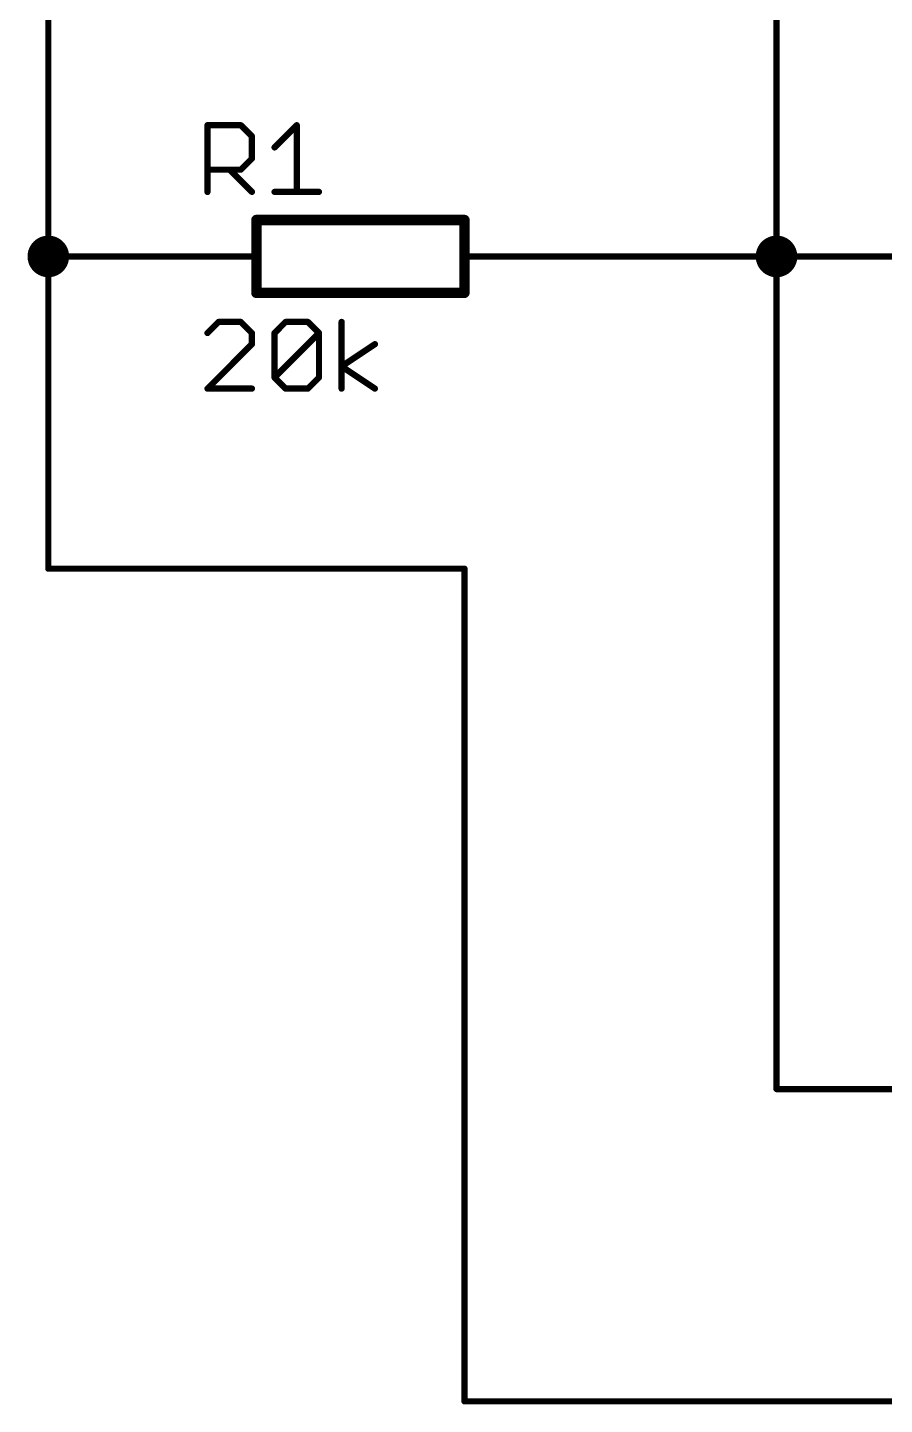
# Model space of a CAD drawing. Extents: x -44 to 217, y -56 to 126.
# Drawn here: x -13.21 to 7.72, y 60.88 to 94.49 of the extents above; entities that cross this region are included whole.
import ezdxf

# ---------------------------------------------------------------- set-up
doc = ezdxf.new("R2010")
doc.units = 0
for name, color, linetype in [('91', 94, 'CONTINUOUS'), ('94', 14, 'CONTINUOUS'), ('95', 251, 'CONTINUOUS'), ('96', 251, 'CONTINUOUS')]:
    doc.layers.add(name, color=color, linetype=linetype)

msp = doc.modelspace()

# ---------------------------------------------------------------- linework, layer by layer
at = {"layer": '91', "const_width": 0.1524}
for points in [[(-12.7, 88.9), (-12.7, 116.84)], [(5.08, 88.9), (5.08, 106.68)], [(-10.16, 88.9), (-12.7, 88.9)], [(-12.7, 81.28), (-12.7, 88.9)], [(0, 88.9), (5.08, 88.9)], [(5.08, 88.9), (10.16, 88.9)], [(5.08, 68.58), (5.08, 88.9)], [(-2.54, 81.28), (-12.7, 81.28)], [(-2.54, 60.96), (-2.54, 81.28)], [(35.56, 68.58), (5.08, 68.58)], [(22.86, 60.96), (-2.54, 60.96)]]:
    msp.add_lwpolyline(points, dxfattribs=at)
at = {"layer": '91'}
for points, const_width in [([(-12.7, 88.646, 1), (-12.7, 89.154, 1), (-12.7, 88.646)], 0.508), ([(5.08, 88.646, 1), (5.08, 89.154, 1), (5.08, 88.646)], 0.508), ([(-12.7, 88.9381, 1), (-12.7, 88.8619)], 0.0762), ([(-12.6619, 88.9, 1), (-12.7381, 88.9)], 0.0762), ([(-12.7381, 88.9, 1), (-12.6619, 88.9)], 0.0762), ([(-10.16, 88.8619, 1), (-10.16, 88.9381)], 0.0762), ([(0, 88.9381, 1), (0, 88.8619)], 0.0762), ([(5.08, 88.9381, 1), (5.08, 88.8619)], 0.0762), ([(5.1181, 88.9, 1), (5.0419, 88.9)], 0.0762), ([(5.0419, 88.9, 1), (5.1181, 88.9)], 0.0762), ([(5.08, 88.8619, 1), (5.08, 88.9381)], 0.0762), ([(-12.7, 81.3181, 1), (-12.7, 81.2419)], 0.0762), ([(-12.7381, 81.28, 1), (-12.6619, 81.28)], 0.0762), ([(-2.5019, 81.28, 1), (-2.5781, 81.28)], 0.0762), ([(-2.54, 81.2419, 1), (-2.54, 81.3181)], 0.0762), ([(5.08, 68.6181, 1), (5.08, 68.5419)], 0.0762), ([(5.0419, 68.58, 1), (5.1181, 68.58)], 0.0762), ([(-2.54, 60.9981, 1), (-2.54, 60.9219)], 0.0762), ([(-2.5781, 60.96, 1), (-2.5019, 60.96)], 0.0762)]:
    msp.add_lwpolyline(points, format="xyb", dxfattribs=dict(at, const_width=const_width))
at = {"layer": '94'}
for points, const_width in [([(-2.54, 89.789), (-7.62, 89.789)], 0.254), ([(-7.62, 88.011), (-7.62, 89.789)], 0.254), ([(-2.54, 88.011), (-2.54, 89.789)], 0.254), ([(-10.16, 88.9), (-7.62, 88.9)], 0.1524), ([(0, 88.9), (-2.54, 88.9)], 0.1524), ([(-7.62, 88.011), (-2.54, 88.011)], 0.254)]:
    msp.add_lwpolyline(points, dxfattribs=dict(at, const_width=const_width))
for points, const_width in [([(-7.62, 89.8525, 1), (-7.62, 89.7255)], 0.127), ([(-7.5565, 89.789, 1), (-7.6835, 89.789)], 0.127), ([(-2.4765, 89.789, 1), (-2.6035, 89.789)], 0.127), ([(-2.54, 89.7255, 1), (-2.54, 89.8525)], 0.127), ([(-10.16, 88.9381, 1), (-10.16, 88.8619)], 0.0762), ([(-7.62, 88.8619, 1), (-7.62, 88.9381)], 0.0762), ([(-2.54, 88.9381, 1), (-2.54, 88.8619)], 0.0762), ([(0, 88.8619, 1), (0, 88.9381)], 0.0762), ([(-7.62, 88.0745, 1), (-7.62, 87.9475)], 0.127), ([(-7.6835, 88.011, 1), (-7.5565, 88.011)], 0.127), ([(-2.6035, 88.011, 1), (-2.4765, 88.011)], 0.127), ([(-2.54, 87.9475, 1), (-2.54, 88.0745)], 0.127)]:
    msp.add_lwpolyline(points, format="xyb", dxfattribs=dict(at, const_width=const_width))
at = {"layer": '95', "const_width": 0.1524}
for points in [[(-8.8138, 90.4748), (-8.8138, 92.1018)], [(-8.8138, 92.1018), (-8.0003, 92.1018)], [(-8.0003, 92.1018), (-7.7291, 91.8306)], [(-7.1766, 91.5595), (-6.6343, 92.1018)], [(-6.6343, 92.1018), (-6.6343, 90.4748)], [(-7.7291, 91.8306), (-7.7291, 91.2883)], [(-8.0003, 91.0171), (-8.8138, 91.0171)], [(-8.2715, 91.0171), (-7.7291, 90.4748)], [(-7.7291, 91.2883), (-8.0003, 91.0171)], [(-7.1766, 90.4748), (-6.092, 90.4748)]]:
    msp.add_lwpolyline(points, dxfattribs=at)
at = {"layer": '95', "const_width": 0.0762}
for points in [[(-8.7757, 92.1018, 1), (-8.8519, 92.1018)], [(-8.8138, 92.1399, 1), (-8.8138, 92.0637)], [(-7.9734, 92.1287, 1), (-8.0272, 92.0748)], [(-8.0003, 92.0637, 1), (-8.0003, 92.1399)], [(-6.5962, 92.1018, 1), (-6.6724, 92.1018)], [(-6.6074, 92.0748, 1), (-6.6613, 92.1287)], [(-7.691, 91.8306, 1), (-7.7672, 91.8306)], [(-7.7561, 91.8037, 1), (-7.7022, 91.8576)], [(-7.2036, 91.5864, 1), (-7.1497, 91.5325)], [(-8.8138, 91.0552, 1), (-8.8138, 90.979)], [(-8.2445, 91.0441, 1), (-8.2984, 90.9902)], [(-8.0272, 91.0441, 1), (-7.9734, 90.9902)], [(-8.0003, 90.979, 1), (-8.0003, 91.0552)], [(-7.7672, 91.2883, 1), (-7.691, 91.2883)], [(-7.7022, 91.2614, 1), (-7.7561, 91.3152)], [(-8.8519, 90.4748, 1), (-8.7757, 90.4748)], [(-7.7561, 90.4479, 1), (-7.7022, 90.5017)], [(-7.1766, 90.5129, 1), (-7.1766, 90.4367)], [(-6.6724, 90.4748, 1), (-6.5962, 90.4748)], [(-6.092, 90.4367, 1), (-6.092, 90.5129)]]:
    msp.add_lwpolyline(points, format="xyb", dxfattribs=at)
at = {"layer": '96', "const_width": 0.1524}
for points in [[(-8.5426, 87.3012), (-8.8138, 87.03)], [(-8.0003, 87.3012), (-8.5426, 87.3012)], [(-7.7291, 87.03), (-8.0003, 87.3012)], [(-7.1766, 87.03), (-6.9055, 87.3012)], [(-6.9055, 87.3012), (-6.3632, 87.3012)], [(-6.3632, 87.3012), (-6.092, 87.03)], [(-5.5395, 85.6742), (-5.5395, 87.3012)], [(-7.7291, 86.7589), (-7.7291, 87.03)], [(-7.1766, 85.9454), (-7.1766, 87.03)], [(-7.1766, 85.9454), (-6.092, 87.03)], [(-6.092, 87.03), (-6.092, 85.9454)], [(-8.8138, 85.6742), (-7.7291, 86.7589)], [(-5.5395, 86.2165), (-4.726, 86.7589)], [(-6.9055, 85.6742), (-7.1766, 85.9454)], [(-6.092, 85.9454), (-6.3632, 85.6742)], [(-4.726, 85.6742), (-5.5395, 86.2165)], [(-7.7291, 85.6742), (-8.8138, 85.6742)], [(-6.3632, 85.6742), (-6.9055, 85.6742)]]:
    msp.add_lwpolyline(points, dxfattribs=at)
at = {"layer": '96', "const_width": 0.0762}
for points in [[(-8.5426, 87.3393, 1), (-8.5426, 87.2631)], [(-8.5157, 87.2742, 1), (-8.5696, 87.3281)], [(-7.9734, 87.3281, 1), (-8.0272, 87.2742)], [(-8.0003, 87.2631, 1), (-8.0003, 87.3393)], [(-6.9055, 87.3393, 1), (-6.9055, 87.2631)], [(-6.8785, 87.2742, 1), (-6.9324, 87.3281)], [(-6.3362, 87.3281, 1), (-6.3901, 87.2742)], [(-6.3632, 87.2631, 1), (-6.3632, 87.3393)], [(-5.5014, 87.3012, 1), (-5.5776, 87.3012)], [(-8.8407, 87.057, 1), (-8.7869, 87.0031)], [(-7.691, 87.03, 1), (-7.7672, 87.03)], [(-7.7561, 87.0031, 1), (-7.7022, 87.057)], [(-7.2036, 87.057, 1), (-7.1497, 87.0031)], [(-7.1385, 87.03, 1), (-7.2147, 87.03)], [(-6.0539, 87.03, 1), (-6.1301, 87.03)], [(-6.065, 87.0031, 1), (-6.1189, 87.057)], [(-6.1189, 87.0031, 1), (-6.065, 87.057)], [(-7.7672, 86.7589, 1), (-7.691, 86.7589)], [(-7.7022, 86.7319, 1), (-7.7561, 86.7858)], [(-4.7049, 86.7272, 1), (-4.7471, 86.7906)], [(-7.1497, 85.9723, 1), (-7.2036, 85.9184)], [(-6.065, 85.9184, 1), (-6.1189, 85.9723)], [(-5.5184, 86.2482, 1), (-5.5606, 86.1848)], [(-5.5606, 86.2482, 1), (-5.5184, 86.1848)], [(-8.8138, 85.7123, 1), (-8.8138, 85.6361)], [(-8.8407, 85.7011, 1), (-8.7869, 85.6473)], [(-7.7291, 85.6361, 1), (-7.7291, 85.7123)], [(-7.2036, 85.9723, 1), (-7.1497, 85.9184)], [(-7.2147, 85.9454, 1), (-7.1385, 85.9454)], [(-6.9055, 85.7123, 1), (-6.9055, 85.6361)], [(-6.9324, 85.6473, 1), (-6.8785, 85.7011)], [(-6.3901, 85.7011, 1), (-6.3362, 85.6473)], [(-6.3632, 85.6361, 1), (-6.3632, 85.7123)], [(-6.1301, 85.9454, 1), (-6.0539, 85.9454)], [(-5.5776, 85.6742, 1), (-5.5014, 85.6742)], [(-4.7471, 85.6425, 1), (-4.7049, 85.7059)]]:
    msp.add_lwpolyline(points, format="xyb", dxfattribs=at)

doc.saveas('drawing.dxf')
